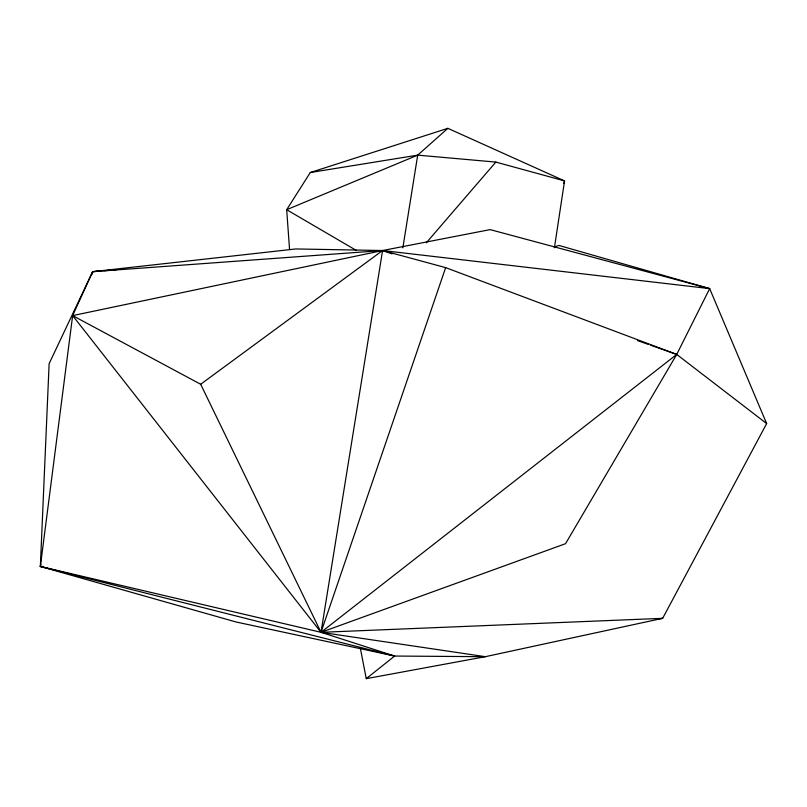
<?xml version="1.0" encoding="UTF-8"?>
<svg xmlns="http://www.w3.org/2000/svg" width="807" height="807" viewBox="0 0 807 807"><rect width="100%" height="100%" fill="white"/><g stroke="black" fill="none" stroke-linecap="round" stroke-linejoin="round"><path stroke-width="1.21" d="M101.4 270.96L92.654 271.677L72.65 315.608L40.35 566.464L321.004 632.315L485.34 656.686L394.623 656.051L236.017 621.975L40.35 566.464L49.126 363.664L92.654 271.677L295.846 248.949L382.589 250.523L709.666 288.624L766.65 423.574L662.658 618.333L485.34 656.686L366.257 678.667L360.275 647.809M554.419 247.749L564.547 180.909L447.855 128.333L310.292 172.527L286.677 209.709L289.552 249.373M402.844 247.88L417.703 155.136L447.855 128.333M766.65 423.574L676.72 354.424L445.656 267.631L382.589 250.523L72.65 315.608L321.004 632.315L565.536 543.696L676.72 354.424L709.666 288.624L490.131 229.612L382.589 250.523L321.004 632.315L394.623 656.051L366.257 678.667M394.623 656.051L40.35 566.464L40.794 563.982M92.22 274.158L92.654 271.677L382.589 250.523L392.071 253.882M563.811 183.28L564.547 180.909L495.841 162.086L417.703 155.136L310.292 172.527M445.656 267.631L321.004 632.315L662.658 618.333L657.685 619.03M426.308 242.796L495.841 162.086M72.65 315.608L200.671 384.263L382.589 250.523M417.703 155.136L286.677 209.709L356.149 250.331M554.187 246.922L558.999 245.449L709.666 288.624M103.901 270.759L108.905 270.355M113.898 269.942L116.4 269.74M40.35 566.464L42.862 566.423M637.58 340.594L648.253 344.367M650.624 345.204L676.72 354.424L321.004 632.315L200.671 384.263"/></g></svg>
